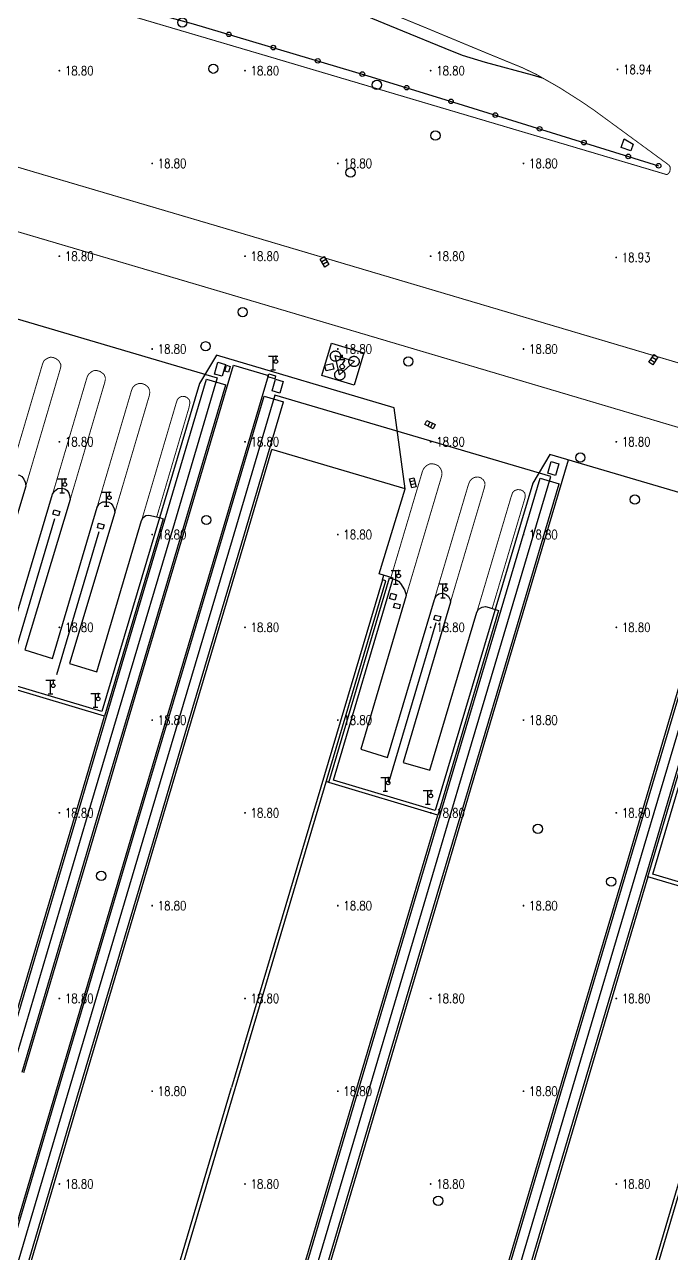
# Model space of a CAD drawing. Extents: x 404846 to 408477, y 3390929 to 3392894.
# Drawn here: x 405527.6 to 405597.3, y 3392106.9 to 3392239.3 of the extents above; entities that cross this region are included whole.
import ezdxf
from ezdxf.enums import TextEntityAlignment as Align

# ---------------------------------------------------------------- set-up
doc = ezdxf.new("R2010")
doc.units = 0
doc.header["$LTSCALE"] = 0.5
doc.header["$PDSIZE"] = 0.2
doc.layers.get('0').update_dxf_attribs({"linetype": 'CONTINUOUS'})
for name, color, linetype in [('3221', 6, 'CONTINUOUS'), ('DLDW', 11, 'CONTINUOUS'), ('DLSS', 4, 'CONTINUOUS'), ('DMTZ', 3, 'CONTINUOUS'), ('FZTZ', 7, 'CONTINUOUS'), ('GCD', 1, 'CONTINUOUS'), ('GXYZ', 2, 'CONTINUOUS'), ('JMD', 6, 'CONTINUOUS'), ('SXSS', 5, 'CONTINUOUS'), ('ZBTZ', 3, 'CONTINUOUS')]:
    doc.layers.add(name, color=color, linetype=linetype)
doc.layers.add('ASSIST', color=7, linetype='CONTINUOUS', plot=False)
doc.styles.add('HZ', font='rs.shx', dxfattribs={"width": 0.8, "bigfont": 'hztxt.shx'})
doc.linetypes.add('10421', pattern='A,2,[150,AAA.SHX,S=0.5,R=0,X=0,Y=0.5],1e-11', length=2)
doc.linetypes.add('10422', pattern='A,0.75,[150,AAA.SHX,S=0.5,R=0,X=0,Y=0.5],1.5,[177,AAA.SHX,S=1,R=0,X=0,Y=0.4],0.75', length=3)
doc.linetypes.add('1161', pattern='A,0,[149,AAA.SHX,S=0.15,R=0,X=0,Y=0],-1.6', length=1.6)
doc.linetypes.add('444', pattern='A,4.5,[145,AAA.SHX,S=1,R=0,X=0,Y=1],4.5,-0.5,[146,AAA.SHX,S=1,R=0,X=0,Y=0],-0.5', length=10)

# ---------------------------------------------------------------- blocks, each defined once
blk = doc.blocks.new('GC200')
at = {"linetype": 'Continuous', "const_width": 0.2, "flags": 128}
blk.add_lwpolyline([(-0.1, 0, 1), (0.1, 0, 1)], format="xyb", close=True, dxfattribs=at)
blk = doc.blocks.new('gc063')
for p, q in [((-1, 3), (1, 3)), ((0, 0), (0, 3)), ((0.6, 3), (0.6, 2.2)), ((-0.5, 0), (0.5, 0))]:
    blk.add_line(p, q)
blk.add_circle((0.6, 1.8), 0.4)
blk.add_point((0.6, 3))
blk.add_point((0.6, 3))
blk = doc.blocks.new('gc188')
blk.add_circle((0, 0), 1)
blk = doc.blocks.new('gc041')
for p, q in [((-1, 0.5), (1, 0.5)), ((-1, -0.5), (-1, 0.5)), ((-0.33, 0.5), (-0.33, -0.5)), ((0.33, 0.5), (0.33, -0.5)), ((1, 0.5), (1, -0.5)), ((1, -0.5), (-1, -0.5))]:
    blk.add_line(p, q)
blk = doc.blocks.new('gc170')
at = {"linetype": 'Continuous'}
blk.add_circle((0, 0), 0.5, dxfattribs=at)
blk = doc.blocks.new('gc132')
at = {"linetype": 'Continuous'}
for points in [[(0, 2.5), (-0.58, 1.5)], [(0.58, 1.5), (-0.58, 1.5)], [(0, 2.5), (-0.52, 2.2)], [(0, 2.5), (0, 1.9)], [(0.58, 1.5), (0, 0.5)]]:
    blk.add_lwpolyline(points, dxfattribs=at)
blk.add_circle((0, 0), 0.5, dxfattribs=at)

msp = doc.modelspace()

# ---------------------------------------------------------------- linework, layer by layer
at = {"layer": '3221', "color": 6}
for points in [[(405435.832, 3391930.796, 18.759), (405445.125, 3391962.192, 18.569), (405464.437, 3392027.321, 18.705), (405471.829, 3392052.237, 18.609), (405476.653, 3392068.547, 18.609), (405496.586, 3392135.585, 18.669), (405504.994, 3392164.018, 18.993), (405508.753, 3392176.704, 19.02), (405514.027, 3392194.463, 18.926), (405518.638, 3392210.052, 18.79), (405548.365, 3392201.26, 18.79), (405543.749, 3392185.654, 18.926), (405538.473, 3392167.888, 19.02), (405534.72, 3392155.22, 18.993), (405526.3, 3392126.75, 18.669), (405506.38, 3392059.756, 18.609), (405501.553, 3392043.432, 18.609), (405494.157, 3392018.505, 18.705), (405474.85, 3391953.394, 18.569), (405465.557, 3391921.998, 18.759)], [(405501.552, 3391911.441, 18.869), (405510.944, 3391943.162, 18.722), (405520.349, 3391974.926, 18.878), (405542.483, 3392049.551, 18.565), (405552.766, 3392084.193, 18.72), (405561.927, 3392115.119, 18.619), (405570.661, 3392144.569, 18.993), (405574.411, 3392157.227, 19.02), (405579.69, 3392175.001, 18.926), (405584.312, 3392190.629, 18.79), (405554.585, 3392199.421, 18.79), (405549.968, 3392183.811, 18.926), (405544.691, 3392166.044, 19.02), (405540.939, 3392153.379, 18.993), (405532.203, 3392123.923, 18.619), (405523.045, 3392093.006, 18.72), (405512.763, 3392058.366, 18.565), (405490.627, 3391983.734, 18.878), (405481.219, 3391951.963, 18.722), (405471.827, 3391920.242, 18.869)], [(405521.669, 3391905.483, 18.991), (405532.948, 3391943.568, 18.724), (405564.371, 3392049.559, 18.719), (405580.377, 3392103.604, 18.644), (405586.663, 3392124.848, 18.825), (405593.69, 3392148.5, 18.904), (405599.351, 3392167.608, 18.802), (405604.409, 3392184.653, 18.728), (405634.128, 3392175.833, 18.728), (405629.072, 3392158.795, 18.802), (405623.41, 3392139.683, 18.904), (405616.384, 3392116.036, 18.825), (405610.099, 3392094.793, 18.644), (405594.093, 3392040.747, 18.719), (405562.672, 3391934.765, 18.724), (405551.393, 3391896.681, 18.991)]]:
    msp.add_polyline3d(points, close=True, dxfattribs=at)
at = {"layer": 'ASSIST', "linetype": 'Continuous', "elevation": 18.763, "flags": 128}
msp.add_lwpolyline([(405539.995, 3392241.022), (405545.787, 3392239.437), (405564.598, 3392233.831), (405573.832, 3392230.989), (405595.917, 3392224.126)], dxfattribs=at)
at = {"layer": 'DLDW', "linetype": 'Continuous', "elevation": 19.143, "flags": 128}
msp.add_lwpolyline([(405561.529, 3392201.58), (405561.085, 3392203.675), (405563.159, 3392203.075), (405561.529, 3392201.58)], close=True, dxfattribs=at)
at = {"layer": 'DLSS', "linetype": 'Continuous', "const_width": 0.1, "flags": 128}
for points, elevation in [([(405570.84, 3392239), (405541.12, 3392251.212)], 18.578), ([(405529.897, 3392223.083), (405441.43, 3392249.328)], 18.752), ([(405528.008, 3392216.686), (405439.532, 3392242.934)], 18.937), ([(405596.808, 3392223.171), (405589.48, 3392225.348), (405554.233, 3392235.808), (405535.305, 3392241.398)], 18.682), ([(405596.808, 3392223.171), (405597.001, 3392223.318), (405597.123, 3392223.495), (405597.175, 3392223.788), (405597.15, 3392224.01), (405597.062, 3392224.158), (405596.86, 3392224.329), (405588.91, 3392230.156), (405587.638, 3392231.023), (405585.243, 3392232.55), (405582.749, 3392233.974), (405581.207, 3392234.711), (405577.482, 3392236.238), (405570.84, 3392239)], 18.856), ([(405626.847, 3392194.328), (405584.045, 3392207.04), (405548.812, 3392217.497), (405529.897, 3392223.083)], 18.682), ([(405624.948, 3392187.934), (405582.146, 3392200.646), (405546.918, 3392211.101), (405528.008, 3392216.686)], 18.682), ([(405531.438, 3392202.177), (405531.515, 3392202.484), (405531.505, 3392202.728), (405531.322, 3392203.079), (405531.033, 3392203.317), (405530.7, 3392203.466), (405530.4, 3392203.501), (405530.149, 3392203.417), (405529.866, 3392203.257), (405529.666, 3392203.061), (405529.535, 3392202.738)], 18.772), ([(405529.535, 3392202.738), (405525.825, 3392190.15)], 18.778), ([(405531.438, 3392202.177), (405527.729, 3392189.589)], 18.894), ([(405536.241, 3392200.762), (405536.304, 3392201.07), (405536.312, 3392201.291), (405536.171, 3392201.637), (405535.761, 3392201.956), (405535.348, 3392202.07), (405535.055, 3392202.043), (405534.807, 3392201.914), (405534.528, 3392201.684), (405534.432, 3392201.542), (405534.336, 3392201.323)], 18.797), ([(405534.336, 3392201.323), (405530.627, 3392188.735)], 18.894), ([(405536.241, 3392200.762), (405532.531, 3392188.174)], 18.894), ([(405541.043, 3392199.346), (405541.095, 3392199.655), (405541.08, 3392199.935), (405540.952, 3392200.216), (405540.791, 3392200.388), (405540.577, 3392200.533), (405540.279, 3392200.654), (405539.956, 3392200.67), (405539.618, 3392200.553), (405539.405, 3392200.397), (405539.25, 3392200.205), (405539.129, 3392199.91)], 18.82), ([(405539.129, 3392199.91), (405535.42, 3392187.323)], 18.894), ([(405541.043, 3392199.346), (405537.334, 3392186.759)], 18.894), ([(405545.327, 3392198.084), (405545.427, 3392198.6), (405545.354, 3392198.89), (405545.145, 3392199.128), (405544.89, 3392199.252), (405544.581, 3392199.281), (405544.367, 3392199.203), (405544.187, 3392199.071), (405544.078, 3392198.942), (405543.926, 3392198.497)], 18.819), ([(405543.926, 3392198.497), (405540.217, 3392185.909)], 18.894), ([(405545.327, 3392198.084), (405541.848, 3392186.28)], 18.889), ([(405567.057, 3392179.684), (405570.495, 3392191.276)], 18.689), ([(405570.495, 3392191.276), (405570.674, 3392191.592), (405570.932, 3392191.828), (405571.284, 3392191.994), (405571.587, 3392192.002), (405571.863, 3392191.943), (405572.153, 3392191.806), (405572.403, 3392191.544), (405572.544, 3392191.205), (405572.584, 3392190.983), (405572.54, 3392190.669)], 18.689), ([(405568.723, 3392177.799), (405572.54, 3392190.669)], 18.689), ([(405571.754, 3392177.388), (405575.438, 3392189.81)], 18.689), ([(405575.438, 3392189.81), (405575.585, 3392190.14), (405575.836, 3392190.42), (405576.182, 3392190.575), (405576.492, 3392190.581), (405576.783, 3392190.486), (405577.035, 3392190.27), (405577.19, 3392190.005), (405577.217, 3392189.756), (405577.113, 3392189.313)], 18.71), ([(405573.493, 3392177.108), (405577.113, 3392189.313)], 18.803), ([(405576.342, 3392176.027), (405580.026, 3392188.449)], 18.803), ([(405580.026, 3392188.449), (405580.187, 3392188.898), (405580.387, 3392189.112), (405580.722, 3392189.232), (405581.063, 3392189.195), (405581.35, 3392189.044), (405581.5, 3392188.847), (405581.552, 3392188.551), (405581.529, 3392188.379), (405581.434, 3392188.031)], 18.792), ([(405577.986, 3392176.407), (405581.434, 3392188.031)], 18.803)]:
    msp.add_lwpolyline(points, dxfattribs=dict(at, elevation=elevation))
at = {"layer": 'DMTZ', "linetype": '10422', "flags": 128}
for points, elevation in [([(405563.101, 3392200.478), (405559.65, 3392201.509), (405560.691, 3392204.993), (405564.142, 3392203.962), (405563.101, 3392200.478)], 18.781), ([(405561.044, 3392204.164), (405561.092, 3392204.167), (405561.14, 3392204.166), (405561.189, 3392204.161), (405561.236, 3392204.151), (405561.283, 3392204.138), (405561.328, 3392204.12), (405561.371, 3392204.098), (405561.413, 3392204.073), (405561.452, 3392204.044), (405561.488, 3392204.012), (405561.521, 3392203.977), (405561.552, 3392203.939), (405561.579, 3392203.899), (405561.602, 3392203.857), (405561.621, 3392203.812), (405561.637, 3392203.766), (405561.648, 3392203.719), (405561.655, 3392203.671), (405561.658, 3392203.623), (405561.657, 3392203.574), (405561.652, 3392203.526), (405561.642, 3392203.479), (405561.629, 3392203.432), (405561.611, 3392203.387), (405561.59, 3392203.344), (405561.564, 3392203.302), (405561.536, 3392203.263), (405561.504, 3392203.227), (405561.468, 3392203.193), (405561.431, 3392203.163), (405561.39, 3392203.136), (405561.348, 3392203.113), (405561.303, 3392203.094), (405561.257, 3392203.078), (405561.21, 3392203.067), (405561.162, 3392203.059), (405561.114, 3392203.056), (405561.066, 3392203.057), (405561.017, 3392203.063), (405560.97, 3392203.072), (405560.923, 3392203.086), (405560.878, 3392203.104), (405560.835, 3392203.125), (405560.793, 3392203.15), (405560.754, 3392203.179), (405560.718, 3392203.211), (405560.685, 3392203.246), (405560.654, 3392203.284), (405560.627, 3392203.324), (405560.604, 3392203.367), (405560.585, 3392203.411), (405560.569, 3392203.457), (405560.558, 3392203.504), (405560.551, 3392203.552), (405560.547, 3392203.601), (405560.549, 3392203.649), (405560.554, 3392203.697), (405560.564, 3392203.745), (405560.577, 3392203.791), (405560.595, 3392203.837), (405560.616, 3392203.88), (405560.642, 3392203.921), (405560.67, 3392203.96), (405560.702, 3392203.997), (405560.737, 3392204.03), (405560.775, 3392204.06), (405560.816, 3392204.087), (405560.858, 3392204.111), (405560.903, 3392204.13), (405560.949, 3392204.145), (405560.996, 3392204.157), (405561.044, 3392204.164)], 19.22), ([(405563.044, 3392203.591), (405563.092, 3392203.594), (405563.14, 3392203.593), (405563.189, 3392203.588), (405563.236, 3392203.578), (405563.283, 3392203.565), (405563.328, 3392203.547), (405563.371, 3392203.526), (405563.413, 3392203.5), (405563.452, 3392203.472), (405563.488, 3392203.44), (405563.521, 3392203.404), (405563.552, 3392203.367), (405563.578, 3392203.326), (405563.602, 3392203.284), (405563.621, 3392203.239), (405563.637, 3392203.193), (405563.648, 3392203.146), (405563.655, 3392203.098), (405563.658, 3392203.05), (405563.657, 3392203.001), (405563.652, 3392202.953), (405563.642, 3392202.906), (405563.629, 3392202.859), (405563.611, 3392202.814), (405563.589, 3392202.771), (405563.564, 3392202.729), (405563.536, 3392202.69), (405563.503, 3392202.654), (405563.468, 3392202.62), (405563.431, 3392202.59), (405563.39, 3392202.563), (405563.348, 3392202.54), (405563.303, 3392202.521), (405563.257, 3392202.505), (405563.21, 3392202.494), (405563.162, 3392202.487), (405563.114, 3392202.483), (405563.065, 3392202.485), (405563.017, 3392202.49), (405562.97, 3392202.5), (405562.923, 3392202.513), (405562.878, 3392202.531), (405562.835, 3392202.552), (405562.793, 3392202.578), (405562.754, 3392202.606), (405562.718, 3392202.638), (405562.684, 3392202.673), (405562.654, 3392202.711), (405562.627, 3392202.752), (405562.604, 3392202.794), (405562.585, 3392202.839), (405562.569, 3392202.885), (405562.558, 3392202.932), (405562.55, 3392202.98), (405562.547, 3392203.028), (405562.549, 3392203.076), (405562.554, 3392203.125), (405562.563, 3392203.172), (405562.577, 3392203.219), (405562.595, 3392203.264), (405562.616, 3392203.307), (405562.642, 3392203.349), (405562.67, 3392203.388), (405562.702, 3392203.424), (405562.737, 3392203.457), (405562.775, 3392203.488), (405562.816, 3392203.515), (405562.858, 3392203.538), (405562.903, 3392203.557), (405562.948, 3392203.573), (405562.996, 3392203.584), (405563.044, 3392203.591)], 19.22), ([(405561.513, 3392202.139), (405561.561, 3392202.143), (405561.61, 3392202.141), (405561.658, 3392202.136), (405561.705, 3392202.126), (405561.752, 3392202.113), (405561.797, 3392202.095), (405561.84, 3392202.074), (405561.882, 3392202.048), (405561.921, 3392202.02), (405561.957, 3392201.988), (405561.991, 3392201.953), (405562.021, 3392201.915), (405562.048, 3392201.874), (405562.071, 3392201.832), (405562.09, 3392201.787), (405562.106, 3392201.741), (405562.117, 3392201.694), (405562.125, 3392201.646), (405562.128, 3392201.598), (405562.127, 3392201.55), (405562.121, 3392201.501), (405562.112, 3392201.454), (405562.098, 3392201.407), (405562.08, 3392201.362), (405562.059, 3392201.319), (405562.034, 3392201.277), (405562.005, 3392201.238), (405561.973, 3392201.202), (405561.938, 3392201.169), (405561.9, 3392201.138), (405561.86, 3392201.111), (405561.817, 3392201.088), (405561.773, 3392201.069), (405561.727, 3392201.053), (405561.68, 3392201.042), (405561.632, 3392201.035), (405561.583, 3392201.032), (405561.535, 3392201.033), (405561.487, 3392201.038), (405561.439, 3392201.048), (405561.393, 3392201.061), (405561.347, 3392201.079), (405561.304, 3392201.1), (405561.263, 3392201.126), (405561.224, 3392201.154), (405561.187, 3392201.186), (405561.154, 3392201.222), (405561.123, 3392201.259), (405561.097, 3392201.3), (405561.073, 3392201.342), (405561.054, 3392201.387), (405561.038, 3392201.433), (405561.027, 3392201.48), (405561.02, 3392201.528), (405561.017, 3392201.576), (405561.018, 3392201.625), (405561.023, 3392201.673), (405561.033, 3392201.72), (405561.046, 3392201.767), (405561.064, 3392201.812), (405561.086, 3392201.855), (405561.111, 3392201.897), (405561.14, 3392201.936), (405561.172, 3392201.972), (405561.207, 3392202.006), (405561.245, 3392202.036), (405561.285, 3392202.063), (405561.327, 3392202.086), (405561.372, 3392202.105), (405561.418, 3392202.121), (405561.465, 3392202.132), (405561.513, 3392202.139)], 19.22), ([(405566.926, 3392179.726), (405567.703, 3392179.474), (405567.899, 3392179.358), (405568.12, 3392179.117), (405568.548, 3392178.419), (405568.691, 3392177.978), (405568.723, 3392177.799), (405563.84, 3392161.231), (405566.717, 3392160.35), (405571.754, 3392177.388), (405571.988, 3392177.816), (405572.232, 3392177.981), (405572.572, 3392178.061), (405572.79, 3392178.018), (405573.012, 3392177.905), (405573.268, 3392177.685), (405573.41, 3392177.407), (405573.452, 3392177.285), (405573.493, 3392177.108), (405568.407, 3392159.798), (405571.273, 3392158.975), (405576.342, 3392176.027), (405576.524, 3392176.342), (405576.891, 3392176.55), (405577.251, 3392176.609), (405577.658, 3392176.518), (405578.662, 3392176.178), (405572.117, 3392154.13), (405560.39, 3392157.638), (405566.926, 3392179.726)], 19.009), ([(405601.285, 3392169.475), (405602.326, 3392169.173), (405602.641, 3392169.061), (405602.805, 3392168.922), (405602.955, 3392168.712), (405603.337, 3392167.961), (405603.442, 3392167.671), (405603.513, 3392167.427), (405598.671, 3392150.912), (405601.533, 3392150.087), (405606.6, 3392167.104), (405606.759, 3392167.37), (405606.952, 3392167.539), (405607.243, 3392167.666), (405607.549, 3392167.668), (405607.785, 3392167.628), (405607.933, 3392167.543), (405608.115, 3392167.363), (405608.22, 3392167.145), (405608.277, 3392166.95), (405608.306, 3392166.602), (405603.263, 3392149.583), (405606.161, 3392148.752), (405611.258, 3392165.734), (405611.387, 3392165.95), (405611.654, 3392166.154), (405612.086, 3392166.275), (405612.379, 3392166.25), (405613.115, 3392166.049), (405606.549, 3392143.994), (405594.772, 3392147.493), (405601.285, 3392169.475)], 18.911)]:
    msp.add_lwpolyline(points, close=True, dxfattribs=dict(at, elevation=elevation))
at = {"layer": 'DMTZ', "linetype": '10421', "flags": 128}
for points, elevation in [([(405542.142, 3392186.209), (405542.523, 3392186.082), (405536.208, 3392164.813), (405509.044, 3392172.934), (405515.357, 3392194.198), (405515.587, 3392194.162)], 19.088), ([(405513.295, 3392176.189), (405516.194, 3392175.312), (405521.002, 3392191.572), (405521.197, 3392191.953), (405521.427, 3392192.137), (405521.758, 3392192.268), (405522.096, 3392192.247), (405522.439, 3392192.107), (405522.67, 3392191.884), (405522.821, 3392191.611), (405522.881, 3392191.357), (405522.923, 3392191.006), (405518.078, 3392174.81), (405521.022, 3392173.917), (405525.825, 3392190.15), (405526.008, 3392190.497), (405526.379, 3392190.754), (405526.747, 3392190.799), (405527.058, 3392190.765), (405527.314, 3392190.62), (405527.545, 3392190.365), (405527.675, 3392190.024), (405527.729, 3392189.589), (405524.88, 3392180.133), (405522.858, 3392173.383), (405525.811, 3392172.529), (405530.627, 3392188.735), (405530.819, 3392189.069), (405531.178, 3392189.336), (405531.605, 3392189.381), (405531.951, 3392189.303), (405532.187, 3392189.144), (405532.369, 3392188.844), (405532.46, 3392188.593), (405532.531, 3392188.174), (405527.652, 3392171.95), (405530.634, 3392171.034), (405535.42, 3392187.323), (405535.636, 3392187.688), (405536.03, 3392187.901), (405536.406, 3392187.92), (405536.685, 3392187.863), (405536.932, 3392187.743), (405537.116, 3392187.484), (405537.25, 3392187.136), (405537.334, 3392186.759), (405532.459, 3392170.478), (405535.396, 3392169.597), (405540.217, 3392185.909), (405540.389, 3392186.224), (405540.675, 3392186.429), (405541.009, 3392186.482), (405542.142, 3392186.209)], 19.114)]:
    msp.add_lwpolyline(points, dxfattribs=dict(at, elevation=elevation))
at = {"layer": 'FZTZ', "linetype": 'Continuous', "flags": 128}
for points, elevation in [([(405592.916, 3392225.742), (405591.889, 3392226.108), (405592.222, 3392227.043), (405593.169, 3392226.453), (405592.916, 3392225.742)], 19.282), ([(405549.753, 3392202.51), (405549.58, 3392201.875), (405549.175, 3392201.985), (405549.347, 3392202.62), (405549.753, 3392202.51)], 19.996), ([(405554.561, 3392201.16), (405553.83, 3392201.372), (405553.928, 3392201.709), (405554.659, 3392201.497), (405554.561, 3392201.16)], 19.729), ([(405560.922, 3392202.204), (405560.102, 3392202.029), (405559.97, 3392202.651), (405560.79, 3392202.826), (405560.922, 3392202.204)], 20.808), ([(405567.684, 3392177.891), (405567.507, 3392177.307), (405566.923, 3392177.485), (405567.1, 3392178.068), (405567.684, 3392177.891)], 20.787)]:
    msp.add_lwpolyline(points, close=True, dxfattribs=dict(at, elevation=elevation))
at = {"layer": 'JMD', "linetype": '444', "flags": 128}
for points, elevation in [([(405571.858, 3392154.632), (405560.877, 3392157.892), (405567.304, 3392179.694), (405565.803, 3392180.151), (405568.601, 3392189.3), (405567.43, 3392198.031), (405548.293, 3392203.724), (405546.437, 3392200.668), (405535.937, 3392165.317), (405509.38, 3392173.219), (405519.825, 3392208.459)], 20.374), ([(405622.435, 3392181.628), (405616.882, 3392175.046), (405614.126, 3392165.762), (405612.723, 3392166.16), (405606.338, 3392144.477), (405595.28, 3392147.773), (405605.673, 3392182.848), (405605.784, 3392186.647), (405584.195, 3392193.02), (405582.362, 3392189.918), (405571.858, 3392154.632)], 20.344), ([(405526.319, 3392170.682), (405530.875, 3392186.097)], 20.353), ([(405531.073, 3392169.292), (405535.629, 3392184.708)], 20.367), ([(405571.91, 3392174.848), (405566.812, 3392157.604)], 20.191)]:
    msp.add_lwpolyline(points, dxfattribs=dict(at, elevation=elevation))
at = {"layer": 'JMD', "linetype": 'Continuous', "flags": 128}
for points, elevation in [([(405531.263, 3392186.399), (405530.664, 3392186.56), (405530.793, 3392187.041), (405531.393, 3392186.879), (405531.263, 3392186.399)], 20.921), ([(405536.05, 3392184.951), (405535.45, 3392185.112), (405535.579, 3392185.593), (405536.179, 3392185.432), (405536.05, 3392184.951)], 21.049), ([(405567.955, 3392176.358), (405567.356, 3392176.519), (405567.485, 3392177), (405568.085, 3392176.838), (405567.955, 3392176.358)], 20.854), ([(405572.313, 3392175.052), (405571.713, 3392175.213), (405571.843, 3392175.694), (405572.442, 3392175.532), (405572.313, 3392175.052)], 20.854)]:
    msp.add_lwpolyline(points, close=True, dxfattribs=dict(at, elevation=elevation))
at = {"layer": 'SXSS', "linetype": 'Continuous', "flags": 128}
for points, elevation in [([(405550.294, 3392124.673), (405566.541, 3392179.397), (405566.152, 3392179.512), (405549.917, 3392124.785)], 18.534), ([(405595.887, 3392105.898), (405613.541, 3392165.446), (405613.181, 3392165.552), (405595.543, 3392106)], 18.518), ([(405530.214, 3392058.202), (405545.168, 3392108.747), (405549.917, 3392124.785)], 18.505), ([(405530.582, 3392058.093), (405545.545, 3392108.636), (405550.294, 3392124.673)], 18.505)]:
    msp.add_lwpolyline(points, dxfattribs=dict(at, elevation=elevation))
at = {"layer": 'ZBTZ', "linetype": '1161', "flags": 128}
for points, elevation in [([(405541.924, 3392249.562), (405568.337, 3392238.665), (405572.882, 3392236.82), (405574.765, 3392236.066), (405577.233, 3392235.294), (405582.279, 3392233.932), (405583.384, 3392233.612)], 18.78), ([(405527.539, 3392126.382), (405535.961, 3392154.852), (405539.714, 3392167.52), (405544.991, 3392185.286), (405550.126, 3392202.65)], 18.877), ([(405550.126, 3392202.65), (405553.883, 3392201.539)], 18.717), ([(405525.277, 3392127.055), (405533.695, 3392155.523), (405537.448, 3392168.192), (405542.725, 3392185.957), (405547.212, 3392201.131)], 18.88), ([(405527.333, 3392126.443), (405535.756, 3392154.913), (405539.509, 3392167.581), (405544.786, 3392185.347), (405549.274, 3392200.521)], 18.88), ([(405530.971, 3392124.288), (405539.717, 3392153.741), (405543.469, 3392166.406), (405548.747, 3392184.173), (405553.883, 3392201.539)], 18.867), ([(405547.212, 3392201.131), (405549.274, 3392200.521)], 18.793), ([(405531.159, 3392124.233), (405539.89, 3392153.69), (405543.642, 3392166.354), (405548.92, 3392184.121), (405553.406, 3392199.292)], 18.871), ([(405553.406, 3392199.292), (405555.504, 3392198.672)], 18.794), ([(405533.248, 3392123.614), (405541.988, 3392153.068), (405545.74, 3392165.732), (405551.017, 3392183.5), (405555.504, 3392198.672)], 18.871), ([(405533.488, 3392123.543), (405542.226, 3392152.998), (405545.978, 3392165.662), (405551.255, 3392183.429), (405554.244, 3392193.535)], 18.879), ([(405568.598, 3392189.29), (405554.244, 3392193.535)], 18.737), ([(405563.171, 3392114.75), (405571.903, 3392144.201), (405575.653, 3392156.859), (405580.932, 3392174.633), (405586.196, 3392192.43)], 18.864), ([(405560.888, 3392115.427), (405569.629, 3392144.875), (405573.379, 3392157.533), (405578.659, 3392175.307), (405583.141, 3392190.463)], 18.871), ([(405562.937, 3392114.82), (405571.676, 3392144.268), (405575.426, 3392156.926), (405580.705, 3392174.701), (405585.188, 3392189.858)], 18.871), ([(405583.141, 3392190.463), (405585.188, 3392189.858)], 18.792), ([(405603.755, 3392187.246), (405598.105, 3392167.977), (405592.444, 3392148.869), (405585.417, 3392125.217), (405579.134, 3392103.972)], 18.778), ([(405603.213, 3392184.567), (405598.337, 3392167.908), (405592.677, 3392148.8), (405585.65, 3392125.148), (405579.362, 3392103.904)], 18.781), ([(405605.312, 3392183.945), (405600.373, 3392167.304), (405594.713, 3392148.196), (405587.686, 3392124.545), (405581.4, 3392103.301)], 18.781), ([(405566.152, 3392179.512), (405566.3, 3392179.999)], 18.537), ([(405525.052, 3392127.121), (405533.475, 3392155.588), (405536.208, 3392164.813)], 18.892), ([(405560.325, 3392157.685), (405560.113, 3392157.748)], 18.537), ([(405560.665, 3392115.493), (405569.395, 3392144.944), (405572.117, 3392154.13)], 18.875), ([(405594.772, 3392147.493), (405587.932, 3392124.472), (405581.643, 3392103.229)], 18.79), ([(405511.527, 3392058.732), (405521.813, 3392093.372), (405530.971, 3392124.288)], 18.635), ([(405511.712, 3392058.678), (405522.001, 3392093.316), (405531.159, 3392124.233)], 18.635), ([(405513.802, 3392058.058), (405524.09, 3392092.696), (405533.248, 3392123.614)], 18.635), ([(405514.023, 3392057.992), (405524.33, 3392092.625), (405533.488, 3392123.543)], 18.635), ([(405541.245, 3392049.918), (405551.504, 3392084.568), (405560.665, 3392115.493)], 18.635), ([(405541.433, 3392049.862), (405551.728, 3392084.501), (405560.888, 3392115.427)], 18.635), ([(405543.546, 3392049.235), (405553.777, 3392083.894), (405562.937, 3392114.82)], 18.635), ([(405543.776, 3392049.167), (405554.011, 3392083.824), (405563.171, 3392114.75)], 18.635)]:
    msp.add_lwpolyline(points, dxfattribs=dict(at, elevation=elevation))
at = {"layer": 'ZBTZ', "linetype": '1161', "elevation": 18.809, "flags": 128}
for points in [[(405548.44, 3392202.943), (405549.256, 3392202.703), (405548.885, 3392201.441), (405548.07, 3392201.681), (405548.44, 3392202.943)], [(405554.657, 3392201.12), (405555.472, 3392200.88), (405555.102, 3392199.618), (405554.286, 3392199.858), (405554.657, 3392201.12)], [(405584.353, 3392192.257), (405585.169, 3392192.018), (405584.798, 3392190.756), (405583.982, 3392190.995), (405584.353, 3392192.257)]]:
    msp.add_lwpolyline(points, close=True, dxfattribs=at)

# ---------------------------------------------------------------- block references
at = {"layer": 'DLDW', "linetype": 'Continuous', "xscale": 0.5, "yscale": 0.5}
msp.add_blockref('gc132', (405561.825, 3392202.478), dxfattribs=at)
at = {"layer": 'DLSS', "linetype": 'Continuous', "xscale": 0.5, "yscale": 0.5}
for p in [(405554.382, 3392202.12, 18.79), (405531.652, 3392188.873, 19.147), (405536.438, 3392187.456, 19.147), (405567.607, 3392179.02, 19.025), (405572.687, 3392177.575, 19.036), (405530.392, 3392167.194, 19.271), (405535.249, 3392165.761, 19.271), (405566.475, 3392156.708, 19.081), (405571.066, 3392155.305, 19.066)]:
    msp.add_blockref('gc063', p, dxfattribs=at)
at = {"layer": 'GCD', "linetype": 'Continuous'}
ref = msp.add_blockref('GC200', (405531.358, 3392234.379, 18.8), dxfattribs=dict(at, xscale=0.5, yscale=0.5, zscale=0.5))
ref.add_attrib('height', '18.80', dxfattribs={"linetype": 'Continuous', "height": 1, "style": 'HZ', "width": 0.8}).set_placement((405531.958, 3392234.379, 18.8), align=Align.MIDDLE_LEFT)
ref = msp.add_blockref('GC200', (405551.358, 3392234.379, 18.8), dxfattribs=dict(at, xscale=0.5, yscale=0.5, zscale=0.5))
ref.add_attrib('height', '18.80', dxfattribs={"linetype": 'Continuous', "height": 1, "style": 'HZ', "width": 0.8}).set_placement((405551.958, 3392234.379, 18.8), align=Align.MIDDLE_LEFT)
ref = msp.add_blockref('GC200', (405571.358, 3392234.379, 18.8), dxfattribs=dict(at, xscale=0.5, yscale=0.5, zscale=0.5))
ref.add_attrib('height', '18.80', dxfattribs={"linetype": 'Continuous', "height": 1, "style": 'HZ', "width": 0.8}).set_placement((405571.958, 3392234.379, 18.8), align=Align.MIDDLE_LEFT)
ref = msp.add_blockref('GC200', (405591.493, 3392234.515, 18.941), dxfattribs=dict(at, xscale=0.5, yscale=0.5, zscale=0.5))
ref.add_attrib('height', '18.94', dxfattribs={"linetype": 'Continuous', "height": 1, "style": 'HZ', "width": 0.8}).set_placement((405592.093, 3392234.515, 18.941), align=Align.MIDDLE_LEFT)
ref = msp.add_blockref('GC200', (405541.358, 3392224.379, 18.8), dxfattribs=dict(at, xscale=0.5, yscale=0.5, zscale=0.5))
ref.add_attrib('height', '18.80', dxfattribs={"linetype": 'Continuous', "height": 1, "style": 'HZ', "width": 0.8}).set_placement((405541.958, 3392224.379, 18.8), align=Align.MIDDLE_LEFT)
ref = msp.add_blockref('GC200', (405561.358, 3392224.379, 18.8), dxfattribs=dict(at, xscale=0.5, yscale=0.5, zscale=0.5))
ref.add_attrib('height', '18.80', dxfattribs={"linetype": 'Continuous', "height": 1, "style": 'HZ', "width": 0.8}).set_placement((405561.958, 3392224.379, 18.8), align=Align.MIDDLE_LEFT)
ref = msp.add_blockref('GC200', (405581.358, 3392224.379, 18.8), dxfattribs=dict(at, xscale=0.5, yscale=0.5, zscale=0.5))
ref.add_attrib('height', '18.80', dxfattribs={"linetype": 'Continuous', "height": 1, "style": 'HZ', "width": 0.8}).set_placement((405581.958, 3392224.379, 18.8), align=Align.MIDDLE_LEFT)
ref = msp.add_blockref('GC200', (405531.358, 3392214.379, 18.8), dxfattribs=dict(at, xscale=0.5, yscale=0.5, zscale=0.5))
ref.add_attrib('height', '18.80', dxfattribs={"linetype": 'Continuous', "height": 1, "style": 'HZ', "width": 0.8}).set_placement((405531.958, 3392214.379, 18.8), align=Align.MIDDLE_LEFT)
ref = msp.add_blockref('GC200', (405551.358, 3392214.379, 18.8), dxfattribs=dict(at, xscale=0.5, yscale=0.5, zscale=0.5))
ref.add_attrib('height', '18.80', dxfattribs={"linetype": 'Continuous', "height": 1, "style": 'HZ', "width": 0.8}).set_placement((405551.958, 3392214.379, 18.8), align=Align.MIDDLE_LEFT)
ref = msp.add_blockref('GC200', (405571.358, 3392214.379, 18.8), dxfattribs=dict(at, xscale=0.5, yscale=0.5, zscale=0.5))
ref.add_attrib('height', '18.80', dxfattribs={"linetype": 'Continuous', "height": 1, "style": 'HZ', "width": 0.8}).set_placement((405571.958, 3392214.379, 18.8), align=Align.MIDDLE_LEFT)
ref = msp.add_blockref('GC200', (405591.351, 3392214.248, 18.93), dxfattribs=dict(at, xscale=0.5, yscale=0.5, zscale=0.5))
ref.add_attrib('height', '18.93', dxfattribs={"linetype": 'Continuous', "height": 1, "style": 'HZ', "width": 0.8}).set_placement((405591.951, 3392214.248, 18.93), align=Align.MIDDLE_LEFT)
ref = msp.add_blockref('GC200', (405541.358, 3392204.379, 18.8), dxfattribs=dict(at, xscale=0.5, yscale=0.5, zscale=0.5))
ref.add_attrib('height', '18.80', dxfattribs={"linetype": 'Continuous', "height": 1, "style": 'HZ', "width": 0.8}).set_placement((405541.958, 3392204.379, 18.8), align=Align.MIDDLE_LEFT)
ref = msp.add_blockref('GC200', (405561.358, 3392204.379, 18.8), dxfattribs=dict(at, xscale=0.5, yscale=0.5, zscale=0.5))
ref.add_attrib('height', '18.80', dxfattribs={"linetype": 'Continuous', "height": 1, "style": 'HZ', "width": 0.8}).set_placement((405561.958, 3392204.379, 18.8), align=Align.MIDDLE_LEFT)
ref = msp.add_blockref('GC200', (405581.358, 3392204.379, 18.8), dxfattribs=dict(at, xscale=0.5, yscale=0.5, zscale=0.5))
ref.add_attrib('height', '18.80', dxfattribs={"linetype": 'Continuous', "height": 1, "style": 'HZ', "width": 0.8}).set_placement((405581.958, 3392204.379, 18.8), align=Align.MIDDLE_LEFT)
ref = msp.add_blockref('GC200', (405531.358, 3392194.379, 18.8), dxfattribs=dict(at, xscale=0.5, yscale=0.5, zscale=0.5))
ref.add_attrib('height', '18.80', dxfattribs={"linetype": 'Continuous', "height": 1, "style": 'HZ', "width": 0.8}).set_placement((405531.958, 3392194.379, 18.8), align=Align.MIDDLE_LEFT)
ref = msp.add_blockref('GC200', (405551.358, 3392194.379, 18.8), dxfattribs=dict(at, xscale=0.5, yscale=0.5, zscale=0.5))
ref.add_attrib('height', '18.80', dxfattribs={"linetype": 'Continuous', "height": 1, "style": 'HZ', "width": 0.8}).set_placement((405551.958, 3392194.379, 18.8), align=Align.MIDDLE_LEFT)
ref = msp.add_blockref('GC200', (405571.358, 3392194.379, 18.8), dxfattribs=dict(at, xscale=0.5, yscale=0.5, zscale=0.5))
ref.add_attrib('height', '18.80', dxfattribs={"linetype": 'Continuous', "height": 1, "style": 'HZ', "width": 0.8}).set_placement((405571.958, 3392194.379, 18.8), align=Align.MIDDLE_LEFT)
ref = msp.add_blockref('GC200', (405591.358, 3392194.379, 18.8), dxfattribs=dict(at, xscale=0.5, yscale=0.5, zscale=0.5))
ref.add_attrib('height', '18.80', dxfattribs={"linetype": 'Continuous', "height": 1, "style": 'HZ', "width": 0.8}).set_placement((405591.958, 3392194.379, 18.8), align=Align.MIDDLE_LEFT)
ref = msp.add_blockref('GC200', (405541.358, 3392184.379, 18.8), dxfattribs=dict(at, xscale=0.5, yscale=0.5, zscale=0.5))
ref.add_attrib('height', '18.80', dxfattribs={"linetype": 'Continuous', "height": 1, "style": 'HZ', "width": 0.8}).set_placement((405541.958, 3392184.379, 18.8), align=Align.MIDDLE_LEFT)
ref = msp.add_blockref('GC200', (405561.358, 3392184.379, 18.8), dxfattribs=dict(at, xscale=0.5, yscale=0.5, zscale=0.5))
ref.add_attrib('height', '18.80', dxfattribs={"linetype": 'Continuous', "height": 1, "style": 'HZ', "width": 0.8}).set_placement((405561.958, 3392184.379, 18.8), align=Align.MIDDLE_LEFT)
ref = msp.add_blockref('GC200', (405581.358, 3392184.379, 18.8), dxfattribs=dict(at, xscale=0.5, yscale=0.5, zscale=0.5))
ref.add_attrib('height', '18.80', dxfattribs={"linetype": 'Continuous', "height": 1, "style": 'HZ', "width": 0.8}).set_placement((405581.958, 3392184.379, 18.8), align=Align.MIDDLE_LEFT)
ref = msp.add_blockref('GC200', (405531.358, 3392174.379, 18.8), dxfattribs=dict(at, xscale=0.5, yscale=0.5, zscale=0.5))
ref.add_attrib('height', '18.80', dxfattribs={"linetype": 'Continuous', "height": 1, "style": 'HZ', "width": 0.8}).set_placement((405531.958, 3392174.379, 18.8), align=Align.MIDDLE_LEFT)
ref = msp.add_blockref('GC200', (405551.358, 3392174.379, 18.8), dxfattribs=dict(at, xscale=0.5, yscale=0.5, zscale=0.5))
ref.add_attrib('height', '18.80', dxfattribs={"linetype": 'Continuous', "height": 1, "style": 'HZ', "width": 0.8}).set_placement((405551.958, 3392174.379, 18.8), align=Align.MIDDLE_LEFT)
ref = msp.add_blockref('GC200', (405571.358, 3392174.379, 18.8), dxfattribs=dict(at, xscale=0.5, yscale=0.5, zscale=0.5))
ref.add_attrib('height', '18.80', dxfattribs={"linetype": 'Continuous', "height": 1, "style": 'HZ', "width": 0.8}).set_placement((405571.958, 3392174.379, 18.8), align=Align.MIDDLE_LEFT)
ref = msp.add_blockref('GC200', (405591.358, 3392174.379, 18.8), dxfattribs=dict(at, xscale=0.5, yscale=0.5, zscale=0.5))
ref.add_attrib('height', '18.80', dxfattribs={"linetype": 'Continuous', "height": 1, "style": 'HZ', "width": 0.8}).set_placement((405591.958, 3392174.379, 18.8), align=Align.MIDDLE_LEFT)
ref = msp.add_blockref('GC200', (405541.358, 3392164.379, 18.8), dxfattribs=dict(at, xscale=0.5, yscale=0.5, zscale=0.5))
ref.add_attrib('height', '18.80', dxfattribs={"linetype": 'Continuous', "height": 1, "style": 'HZ', "width": 0.8}).set_placement((405541.958, 3392164.379, 18.8), align=Align.MIDDLE_LEFT)
ref = msp.add_blockref('GC200', (405561.358, 3392164.379, 18.8), dxfattribs=dict(at, xscale=0.5, yscale=0.5, zscale=0.5))
ref.add_attrib('height', '18.80', dxfattribs={"linetype": 'Continuous', "height": 1, "style": 'HZ', "width": 0.8}).set_placement((405561.958, 3392164.379, 18.8), align=Align.MIDDLE_LEFT)
ref = msp.add_blockref('GC200', (405581.358, 3392164.379, 18.8), dxfattribs=dict(at, xscale=0.5, yscale=0.5, zscale=0.5))
ref.add_attrib('height', '18.80', dxfattribs={"linetype": 'Continuous', "height": 1, "style": 'HZ', "width": 0.8}).set_placement((405581.958, 3392164.379, 18.8), align=Align.MIDDLE_LEFT)
ref = msp.add_blockref('GC200', (405531.358, 3392154.379, 18.8), dxfattribs=dict(at, xscale=0.5, yscale=0.5, zscale=0.5))
ref.add_attrib('height', '18.80', dxfattribs={"linetype": 'Continuous', "height": 1, "style": 'HZ', "width": 0.8}).set_placement((405531.958, 3392154.379, 18.8), align=Align.MIDDLE_LEFT)
ref = msp.add_blockref('GC200', (405551.358, 3392154.379, 18.8), dxfattribs=dict(at, xscale=0.5, yscale=0.5, zscale=0.5))
ref.add_attrib('height', '18.80', dxfattribs={"linetype": 'Continuous', "height": 1, "style": 'HZ', "width": 0.8}).set_placement((405551.958, 3392154.379, 18.8), align=Align.MIDDLE_LEFT)
ref = msp.add_blockref('GC200', (405571.358, 3392154.379, 18.8), dxfattribs=dict(at, xscale=0.5, yscale=0.5, zscale=0.5))
ref.add_attrib('height', '18.80', dxfattribs={"linetype": 'Continuous', "height": 1, "style": 'HZ', "width": 0.8}).set_placement((405571.958, 3392154.379, 18.8), align=Align.MIDDLE_LEFT)
ref = msp.add_blockref('GC200', (405591.358, 3392154.379, 18.8), dxfattribs=dict(at, xscale=0.5, yscale=0.5, zscale=0.5))
ref.add_attrib('height', '18.80', dxfattribs={"linetype": 'Continuous', "height": 1, "style": 'HZ', "width": 0.8}).set_placement((405591.958, 3392154.379, 18.8), align=Align.MIDDLE_LEFT)
ref = msp.add_blockref('GC200', (405541.358, 3392144.379, 18.8), dxfattribs=dict(at, xscale=0.5, yscale=0.5, zscale=0.5))
ref.add_attrib('height', '18.80', dxfattribs={"linetype": 'Continuous', "height": 1, "style": 'HZ', "width": 0.8}).set_placement((405541.958, 3392144.379, 18.8), align=Align.MIDDLE_LEFT)
ref = msp.add_blockref('GC200', (405561.358, 3392144.379, 18.8), dxfattribs=dict(at, xscale=0.5, yscale=0.5, zscale=0.5))
ref.add_attrib('height', '18.80', dxfattribs={"linetype": 'Continuous', "height": 1, "style": 'HZ', "width": 0.8}).set_placement((405561.958, 3392144.379, 18.8), align=Align.MIDDLE_LEFT)
ref = msp.add_blockref('GC200', (405581.358, 3392144.379, 18.8), dxfattribs=dict(at, xscale=0.5, yscale=0.5, zscale=0.5))
ref.add_attrib('height', '18.80', dxfattribs={"linetype": 'Continuous', "height": 1, "style": 'HZ', "width": 0.8}).set_placement((405581.958, 3392144.379, 18.8), align=Align.MIDDLE_LEFT)
ref = msp.add_blockref('GC200', (405531.358, 3392134.379, 18.8), dxfattribs=dict(at, xscale=0.5, yscale=0.5, zscale=0.5))
ref.add_attrib('height', '18.80', dxfattribs={"linetype": 'Continuous', "height": 1, "style": 'HZ', "width": 0.8}).set_placement((405531.958, 3392134.379, 18.8), align=Align.MIDDLE_LEFT)
ref = msp.add_blockref('GC200', (405551.358, 3392134.379, 18.8), dxfattribs=dict(at, xscale=0.5, yscale=0.5, zscale=0.5))
ref.add_attrib('height', '18.80', dxfattribs={"linetype": 'Continuous', "height": 1, "style": 'HZ', "width": 0.8}).set_placement((405551.958, 3392134.379, 18.8), align=Align.MIDDLE_LEFT)
ref = msp.add_blockref('GC200', (405571.358, 3392134.379, 18.8), dxfattribs=dict(at, xscale=0.5, yscale=0.5, zscale=0.5))
ref.add_attrib('height', '18.80', dxfattribs={"linetype": 'Continuous', "height": 1, "style": 'HZ', "width": 0.8}).set_placement((405571.958, 3392134.379, 18.8), align=Align.MIDDLE_LEFT)
ref = msp.add_blockref('GC200', (405591.358, 3392134.379, 18.8), dxfattribs=dict(at, xscale=0.5, yscale=0.5, zscale=0.5))
ref.add_attrib('height', '18.80', dxfattribs={"linetype": 'Continuous', "height": 1, "style": 'HZ', "width": 0.8}).set_placement((405591.958, 3392134.379, 18.8), align=Align.MIDDLE_LEFT)
ref = msp.add_blockref('GC200', (405541.358, 3392124.379, 18.8), dxfattribs=dict(at, xscale=0.5, yscale=0.5, zscale=0.5))
ref.add_attrib('height', '18.80', dxfattribs={"linetype": 'Continuous', "height": 1, "style": 'HZ', "width": 0.8}).set_placement((405541.958, 3392124.379, 18.8), align=Align.MIDDLE_LEFT)
ref = msp.add_blockref('GC200', (405561.358, 3392124.379, 18.8), dxfattribs=dict(at, xscale=0.5, yscale=0.5, zscale=0.5))
ref.add_attrib('height', '18.80', dxfattribs={"linetype": 'Continuous', "height": 1, "style": 'HZ', "width": 0.8}).set_placement((405561.958, 3392124.379, 18.8), align=Align.MIDDLE_LEFT)
ref = msp.add_blockref('GC200', (405581.358, 3392124.379, 18.8), dxfattribs=dict(at, xscale=0.5, yscale=0.5, zscale=0.5))
ref.add_attrib('height', '18.80', dxfattribs={"linetype": 'Continuous', "height": 1, "style": 'HZ', "width": 0.8}).set_placement((405581.958, 3392124.379, 18.8), align=Align.MIDDLE_LEFT)
ref = msp.add_blockref('GC200', (405531.358, 3392114.379, 18.8), dxfattribs=dict(at, xscale=0.5, yscale=0.5, zscale=0.5))
ref.add_attrib('height', '18.80', dxfattribs={"linetype": 'Continuous', "height": 1, "style": 'HZ', "width": 0.8}).set_placement((405531.958, 3392114.379, 18.8), align=Align.MIDDLE_LEFT)
ref = msp.add_blockref('GC200', (405551.358, 3392114.379, 18.8), dxfattribs=dict(at, xscale=0.5, yscale=0.5, zscale=0.5))
ref.add_attrib('height', '18.80', dxfattribs={"linetype": 'Continuous', "height": 1, "style": 'HZ', "width": 0.8}).set_placement((405551.958, 3392114.379, 18.8), align=Align.MIDDLE_LEFT)
ref = msp.add_blockref('GC200', (405571.358, 3392114.379, 18.8), dxfattribs=dict(at, xscale=0.5, yscale=0.5, zscale=0.5))
ref.add_attrib('height', '18.80', dxfattribs={"linetype": 'Continuous', "height": 1, "style": 'HZ', "width": 0.8}).set_placement((405571.958, 3392114.379, 18.8), align=Align.MIDDLE_LEFT)
ref = msp.add_blockref('GC200', (405591.358, 3392114.379, 18.8), dxfattribs=dict(at, xscale=0.5, yscale=0.5, zscale=0.5))
ref.add_attrib('height', '18.80', dxfattribs={"linetype": 'Continuous', "height": 1, "style": 'HZ', "width": 0.8}).set_placement((405591.958, 3392114.379, 18.8), align=Align.MIDDLE_LEFT)
at = {"layer": 'GXYZ', "linetype": 'Continuous', "xscale": 0.5, "yscale": 0.5}
for p in [(405544.605, 3392239.572, 18.573), (405547.942, 3392234.591, 18.946), (405565.563, 3392232.856, 18.687), (405571.875, 3392227.382, 18.7), (405562.73, 3392223.393, 18.653), (405551.102, 3392208.359, 18.694), (405547.112, 3392204.673, 18.895), (405568.951, 3392203.038, 18.569), (405587.483, 3392192.676, 18.767), (405593.356, 3392188.151, 18.712), (405547.192, 3392185.946, 18.936), (405582.913, 3392152.662, 18.88), (405535.863, 3392147.595, 19.03), (405590.816, 3392146.968, 18.927), (405572.172, 3392112.575, 18.599)]:
    msp.add_blockref('gc188', p, dxfattribs=at)
for p, rotation in [((405559.93, 3392213.775, 18.585), 300.5374094610879), ((405595.355, 3392203.237, 18.633), 56.33217985702756), ((405571.296, 3392196.231, 18.618), 333.9748998284419), ((405569.436, 3392189.957, 18.603), 284.2994589905989)]:
    msp.add_blockref('gc041', p, dxfattribs=dict(at, rotation=rotation))
at = {"layer": 'ZBTZ', "linetype": 'Continuous', "xscale": 0.5, "yscale": 0.5}
for p, rotation in [((405549.616, 3392238.296), 343.4050426476048), ((405554.407, 3392236.868), 343.4050426476048), ((405559.199, 3392235.44), 343.4050426476048), ((405563.991, 3392234.012), 343.4050426476048), ((405568.771, 3392232.547), 342.8929109549936), ((405573.55, 3392231.076), 342.8929109549936), ((405578.325, 3392229.593), 342.7371637721035), ((405583.1, 3392228.109), 342.7371637721035), ((405587.875, 3392226.625), 342.7371637721035), ((405592.649, 3392225.141), 342.7371637721035), ((405595.917, 3392224.126), 342.7371637721035)]:
    msp.add_blockref('gc170', p, dxfattribs=dict(at, rotation=rotation))

doc.saveas('drawing.dxf')
